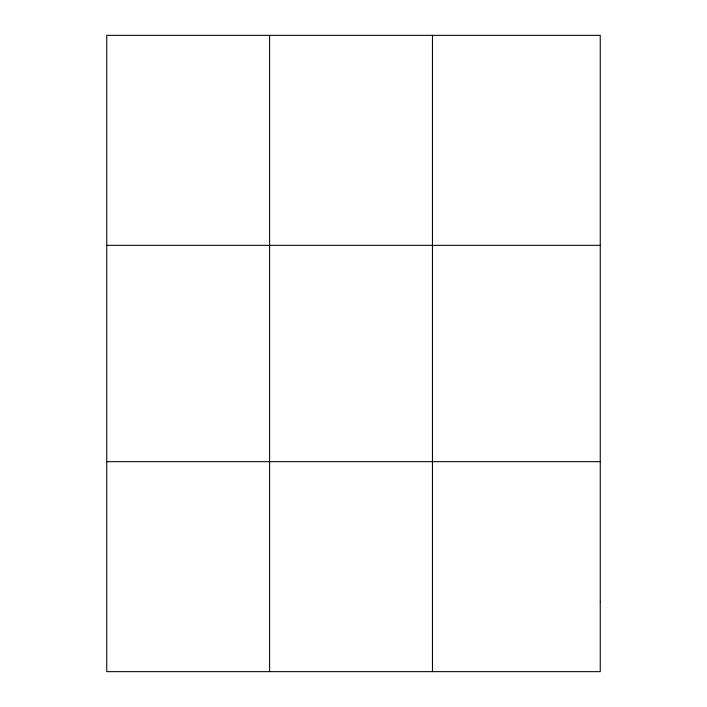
<?xml version="1.0" encoding="UTF-8"?>
<svg xmlns="http://www.w3.org/2000/svg" width="707" height="707" viewBox="0 0 707 707"><rect width="100%" height="100%" fill="white"/><g stroke="black" fill="none" stroke-linecap="round" stroke-linejoin="round"><path stroke-width="1.06" d="M269.606 671.65L269.606 35.35M432.463 671.65L432.463 35.35M106.748 245.329L600.252 245.329M106.748 461.671L600.252 461.671M600.252 601.657L600.252 671.65L106.748 671.65L106.748 35.35L600.252 35.35L600.252 601.657"/></g></svg>
